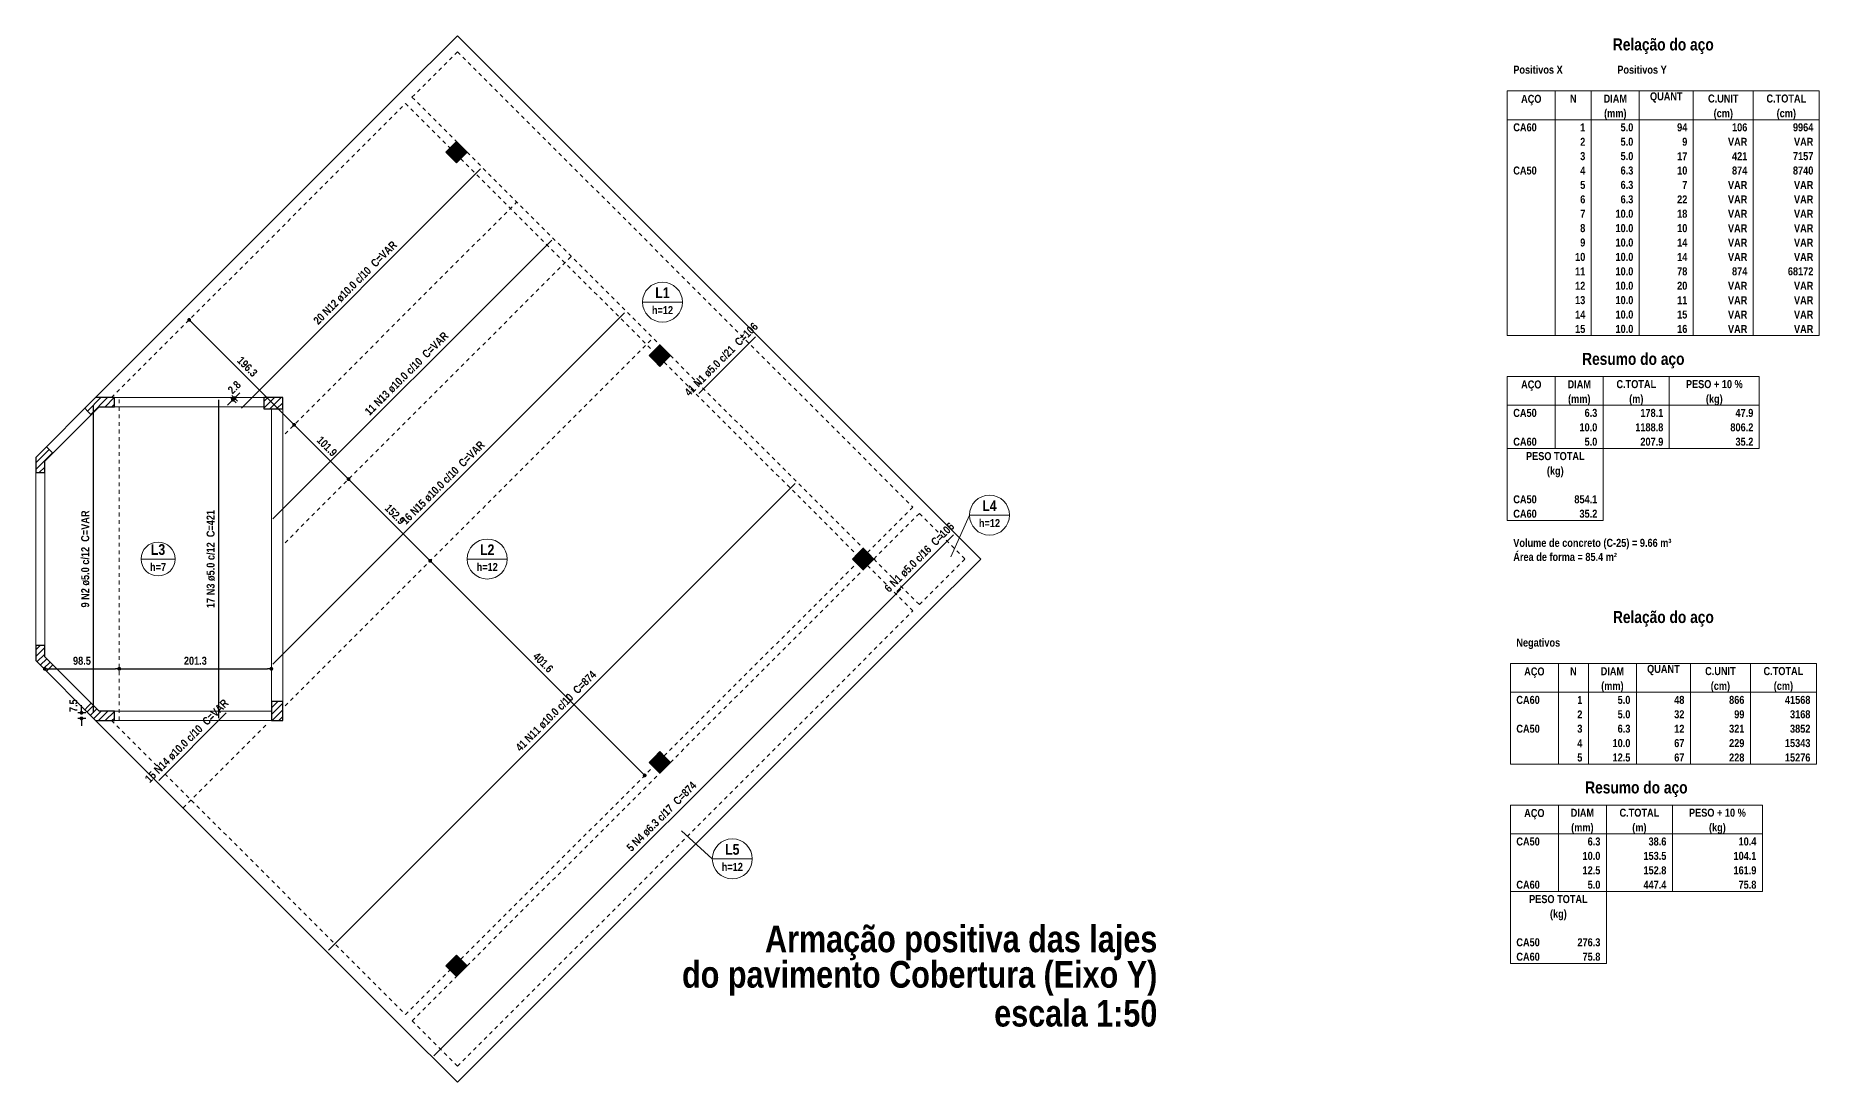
# Model space of a CAD drawing. Header units: millimetres. Extents: x 2249 to 2676, y -663 to -441.
# Drawn here: x 2477.07 to 2524.28, y -634.41 to -606.7 of the extents above; entities that cross this region are included whole.
import ezdxf

# ---------------------------------------------------------------- set-up
doc = ezdxf.new("R2010")
doc.units = ezdxf.units.MM
doc.header["$LTSCALE"] = 0.5
doc.header["$MEASUREMENT"] = 0
doc.header["$PDMODE"] = 34
doc.linetypes.add('DOT2', pattern=[3.175, 0, -3.175])
doc.layers.get('0').update_dxf_attribs({"linetype": 'CONTINUOUS'})
doc.layers.get('DEFPOINTS').update_dxf_attribs({"linetype": 'CONTINUOUS'})
for name, color, linetype, lineweight in [('Descrição da armadura', 7, 'CONTINUOUS', 5), ('DT-Armadura positiva', 2, 'CONTINUOUS', 30), ('DT-Cotas', 9, 'CONTINUOUS', 5), ('DT-Pontilhado', 9, 'DOT2', 5), ('DT-Relação do aço', 9, 'CONTINUOUS', 5), ('DT-Textos', 7, 'CONTINUOUS', 5), ('DT-Título', 3, 'CONTINUOUS', 20), ('FO-Hachuras dos pilares', 9, 'CONTINUOUS', 5), ('FO-Pilares', 4, 'CONTINUOUS', 30), ('FO-Vigas', 1, 'CONTINUOUS', 20)]:
    doc.layers.add(name, color=color, linetype=linetype, lineweight=lineweight)
doc.styles.add('ARIAL', font='ARIALNB.TTF')
doc.dimstyles.new('UM_50.000000', dxfattribs={"dimtxt": 0.18, "dimasz": 0.1, "dimexe": 0.1, "dimexo": 0.2, "dimgap": 0, "dimtad": 1, "dimtih": 1, "dimtoh": 1, "dimdec": 1, "dimlfac": 50, "dimzin": 0, "dimdsep": 46, "dimtxsty": 'Standard', "dimblk": 'CLOSED', "dimblk1": 'CLOSED', "dimblk2": 'CLOSED', "dimcen": 0.09, "dimdle": 0.1, "dimadec": 1, "dimazin": 2, "dimtfac": 1, "dimtdec": 4, "dimtofl": 0, "dimtmove": 0, "dimatfit": 3, "dimldrblk": 'CLOSED', "dimfxl": 1, "dimtolj": 1, "dimarcsym": 0})
pattern_1 = [(45, (2441.25908, -664.59642), (-0.08838835, 0.08838835), [])]

# ---------------------------------------------------------------- blocks, each defined once
blk = doc.blocks.new('_Dot')
at = {"color": 0, "linetype": 'ByBlock', "lineweight": -2}
blk.add_line((-0.5, 0), (-1, 0), dxfattribs=at)
at = {"color": 0, "linetype": 'ByBlock', "const_width": 0.5}
blk.add_lwpolyline([(-0.25, 0, 1), (0.25, 0, 1)], format="xyb", close=True, dxfattribs=at)
blk = doc.blocks.new('*D390')
at = {"layer": 'DEFPOINTS', "color": 0}
for p in [(2482.328, -616.294), (2482.513, -616.558), (2482.553, -616.519)]:
    blk.add_point(p, dxfattribs=at)
at = {"layer": 'DT-Cotas', "color": 0, "lineweight": -2}
for p, q in [((2482.399, -616.223), (2482.47, -616.153)), ((2482.218, -616.404), (2482.147, -616.475)), ((2482.372, -616.417), (2482.218, -616.263)), ((2482.411, -616.377), (2482.258, -616.223))]:
    blk.add_line(p, q, dxfattribs=at)
at = {"layer": 'DT-Cotas', "color": 0, "lineweight": -2, "xscale": 0.1, "yscale": 0.1, "zscale": 0.1}
for p, rotation in [((2482.289, -616.334), 44.99927531504827), ((2482.328, -616.294), 224.9992753150483)]:
    blk.add_blockref('_Dot', p, dxfattribs=dict(at, rotation=rotation))
at = {"layer": 'DT-Cotas', "insert": (2482.324, -616.007), "char_height": 0.2118, "attachment_point": 5, "rotation": 44.9993, "style": 'ARIAL'}
blk.add_mtext('\\A1;2.8', dxfattribs=at)
blk = doc.blocks.new('DOT')
at = {"color": 210}
for p, q in [((-1, 0), (1, 0)), ((0, 1), (0, -1))]:
    blk.add_line(p, q, dxfattribs=at)
blk.add_circle((0, 0), 0.25, dxfattribs=at)
blk = doc.blocks.new('*D391')
at = {"layer": 'DEFPOINTS', "color": 0}
for p in [(2481.13, -614.221), (2483.906, -616.998), (2483.906, -616.998)]:
    blk.add_point(p, dxfattribs=at)
at = {"layer": 'DT-Cotas', "color": 0, "lineweight": -2}
blk.add_line((2481.201, -614.292), (2483.836, -616.927), dxfattribs=at)
at = {"layer": 'DT-Cotas', "color": 0, "lineweight": -2, "xscale": 0.1, "yscale": 0.1, "zscale": 0.1}
for p, rotation in [((2481.13, -614.221), 134.9990300023582), ((2483.906, -616.998), 314.9990300023582)]:
    blk.add_blockref('_Dot', p, dxfattribs=dict(at, rotation=rotation))
at = {"layer": 'DT-Cotas', "insert": (2482.668, -615.46), "char_height": 0.2118, "attachment_point": 5, "rotation": 314.999, "style": 'ARIAL'}
blk.add_mtext('\\A1;196.3', dxfattribs=at)
blk = doc.blocks.new('*D392')
at = {"layer": 'DEFPOINTS', "color": 0}
for p in [(2483.906, -616.998), (2485.347, -618.439), (2485.347, -618.439)]:
    blk.add_point(p, dxfattribs=at)
at = {"layer": 'DT-Cotas', "color": 0, "lineweight": -2}
blk.add_line((2483.977, -617.069), (2485.276, -618.368), dxfattribs=at)
at = {"layer": 'DT-Cotas', "color": 0, "lineweight": -2, "xscale": 0.1, "yscale": 0.1, "zscale": 0.1}
for p, rotation in [((2483.906, -616.998), 135.0007752614778), ((2485.347, -618.439), 315.0007752614778)]:
    blk.add_blockref('_Dot', p, dxfattribs=dict(at, rotation=rotation))
at = {"layer": 'DT-Cotas', "insert": (2484.776, -617.569), "char_height": 0.2118, "attachment_point": 5, "rotation": 315.0008, "style": 'ARIAL'}
blk.add_mtext('\\A1;101.9', dxfattribs=at)
blk = doc.blocks.new('*D393')
at = {"layer": 'DEFPOINTS', "color": 0}
for p in [(2485.347, -618.439), (2487.509, -620.601), (2487.509, -620.601)]:
    blk.add_point(p, dxfattribs=at)
at = {"layer": 'DT-Cotas', "color": 0, "lineweight": -2}
blk.add_line((2485.418, -618.51), (2487.438, -620.53), dxfattribs=at)
at = {"layer": 'DT-Cotas', "color": 0, "lineweight": -2, "xscale": 0.1, "yscale": 0.1, "zscale": 0.1}
for p, rotation in [((2485.347, -618.439), 134.9999999999985), ((2487.509, -620.601), 314.9999999999985)]:
    blk.add_blockref('_Dot', p, dxfattribs=dict(at, rotation=rotation))
at = {"layer": 'DT-Cotas', "insert": (2486.578, -619.37), "char_height": 0.2118, "attachment_point": 5, "rotation": 315, "style": 'ARIAL'}
blk.add_mtext('\\A1;152.9', dxfattribs=at)
blk = doc.blocks.new('*D394')
at = {"layer": 'DEFPOINTS', "color": 0}
for p in [(2487.509, -620.601), (2493.188, -626.28), (2493.188, -626.28)]:
    blk.add_point(p, dxfattribs=at)
at = {"layer": 'DT-Cotas', "color": 0, "lineweight": -2}
blk.add_line((2487.579, -620.671), (2493.118, -626.21), dxfattribs=at)
at = {"layer": 'DT-Cotas', "color": 0, "lineweight": -2, "xscale": 0.1, "yscale": 0.1, "zscale": 0.1}
for p, rotation in [((2487.509, -620.601), 135.0009331265283), ((2493.188, -626.28), 315.0009331265283)]:
    blk.add_blockref('_Dot', p, dxfattribs=dict(at, rotation=rotation))
at = {"layer": 'DT-Cotas', "insert": (2490.498, -623.291), "char_height": 0.2118, "attachment_point": 5, "rotation": 315.0009, "style": 'ARIAL'}
blk.add_mtext('\\A1;401.6', dxfattribs=at)
blk = doc.blocks.new('*D395')
at = {"layer": 'DEFPOINTS', "color": 0}
for p in [(2478.279, -624.623), (2478.596, -624.623), (2478.596, -624.772)]:
    blk.add_point(p, dxfattribs=at)
at = {"layer": 'DT-Cotas', "color": 0, "lineweight": -2}
for p, q in [((2478.396, -624.623), (2478.179, -624.623)), ((2478.279, -624.523), (2478.279, -624.423)), ((2478.396, -624.772), (2478.179, -624.772)), ((2478.279, -624.872), (2478.279, -624.972))]:
    blk.add_line(p, q, dxfattribs=at)
at = {"layer": 'DT-Cotas', "color": 0, "lineweight": -2, "xscale": 0.1, "yscale": 0.1, "zscale": 0.1}
for p, rotation in [((2478.279, -624.623), 270), ((2478.279, -624.772), 90)]:
    blk.add_blockref('_Dot', p, dxfattribs=dict(at, rotation=rotation))
at = {"layer": 'DT-Cotas', "insert": (2478.067, -624.437), "char_height": 0.2118, "attachment_point": 5, "rotation": 90, "style": 'ARIAL'}
blk.add_mtext('\\A1;7.5', dxfattribs=at)
blk = doc.blocks.new('*D396')
at = {"layer": 'DEFPOINTS', "color": 0}
for p in [(2477.306, -623.459), (2479.276, -623.459), (2479.276, -623.459)]:
    blk.add_point(p, dxfattribs=at)
at = {"layer": 'DT-Cotas', "color": 0, "lineweight": -2}
blk.add_line((2477.406, -623.459), (2479.176, -623.459), dxfattribs=at)
at = {"layer": 'DT-Cotas', "color": 0, "lineweight": -2, "xscale": 0.1, "yscale": 0.1, "zscale": 0.1, "rotation": 180}
blk.add_blockref('_Dot', (2477.306, -623.459), dxfattribs=at)
at = {"layer": 'DT-Cotas', "color": 0, "lineweight": -2, "xscale": 0.1, "yscale": 0.1, "zscale": 0.1}
blk.add_blockref('_Dot', (2479.276, -623.459), dxfattribs=at)
at = {"layer": 'DT-Cotas', "insert": (2478.291, -623.247), "char_height": 0.2118, "attachment_point": 5, "rotation": 0.0057, "style": 'ARIAL'}
blk.add_mtext('\\A1;98.5', dxfattribs=at)
blk = doc.blocks.new('*D397')
at = {"layer": 'DEFPOINTS', "color": 0}
for p in [(2479.279, -623.459), (2483.306, -623.459), (2483.306, -623.459)]:
    blk.add_point(p, dxfattribs=at)
at = {"layer": 'DT-Cotas', "color": 0, "lineweight": -2}
blk.add_line((2479.379, -623.459), (2483.206, -623.459), dxfattribs=at)
at = {"layer": 'DT-Cotas', "color": 0, "lineweight": -2, "xscale": 0.1, "yscale": 0.1, "zscale": 0.1, "rotation": 180}
blk.add_blockref('_Dot', (2479.279, -623.459), dxfattribs=at)
at = {"layer": 'DT-Cotas', "color": 0, "lineweight": -2, "xscale": 0.1, "yscale": 0.1, "zscale": 0.1}
blk.add_blockref('_Dot', (2483.306, -623.459), dxfattribs=at)
at = {"layer": 'DT-Cotas', "insert": (2481.293, -623.247), "char_height": 0.2118, "attachment_point": 5, "rotation": 0.0057, "style": 'ARIAL'}
blk.add_mtext('\\A1;201.3', dxfattribs=at)

msp = doc.modelspace()

# ---------------------------------------------------------------- hatches: boundary and pattern name
at = {"layer": 'FO-Hachuras dos pilares', "linetype": 'Continuous'}
for points in [[(2487.9233, -609.7846), (2488.0647, -609.926), (2488.2062, -610.0674), (2488.3476, -609.926), (2488.489, -609.7846), (2488.3476, -609.6432), (2488.2062, -609.5018), (2488.0647, -609.6432)], [(2493.3069, -615.1682), (2493.4483, -615.3096), (2493.5897, -615.451), (2493.7312, -615.3096), (2493.8726, -615.1682), (2493.7312, -615.0268), (2493.5897, -614.8853), (2493.4483, -615.0268)], [(2498.9733, -620.2689), (2498.8319, -620.4103), (2498.6905, -620.5518), (2498.8319, -620.6932), (2498.9733, -620.8346), (2499.1147, -620.6932), (2499.2562, -620.5518), (2499.1147, -620.4103)], [(2493.5897, -625.6525), (2493.4483, -625.7939), (2493.3069, -625.9353), (2493.4483, -626.0768), (2493.5897, -626.2182), (2493.7312, -626.0768), (2493.8726, -625.9353), (2493.7312, -625.7939)], [(2488.2062, -631.6018), (2488.3476, -631.4603), (2488.489, -631.3189), (2488.3476, -631.1775), (2488.2062, -631.0361), (2488.0647, -631.1775), (2487.9233, -631.3189), (2488.0647, -631.4603)]]:
    msp.add_hatch(color=256, dxfattribs=at).paths.add_polyline_path(points)
h = msp.add_hatch(dxfattribs=at)
h.set_pattern_fill('ANSI31', color=256, style=0)
h.set_pattern_definition(pattern_1)
h.paths.add_polyline_path([(2478.6486, -616.2788), (2478.5071, -616.4202), (2478.3657, -616.5616), (2478.4506, -616.6464), (2478.5354, -616.7313), (2478.6417, -616.625), (2478.748, -616.5188), (2478.9483, -616.5188), (2479.1486, -616.5188), (2479.1486, -616.3988), (2479.1486, -616.2788), (2478.8986, -616.2788)])
h = msp.add_hatch(dxfattribs=at)
h.set_pattern_fill('ANSI31', color=256, style=0)
h.set_pattern_definition(pattern_1)
h.paths.add_polyline_path([(2483.1062, -616.2788), (2483.1062, -616.4288), (2483.1062, -616.5788), (2483.3562, -616.5788), (2483.6062, -616.5788), (2483.6062, -616.4288), (2483.6062, -616.2788), (2483.3562, -616.2788)])
h = msp.add_hatch(dxfattribs=at)
h.set_pattern_fill('ANSI31', color=256, style=0)
h.set_pattern_definition(pattern_1)
h.paths.add_polyline_path([(2477.0662, -617.8632), (2477.0662, -618.0632), (2477.0662, -618.2632), (2477.1862, -618.2632), (2477.3062, -618.2632), (2477.3062, -618.1129), (2477.3062, -617.9626), (2477.4124, -617.8563), (2477.5187, -617.75), (2477.4338, -617.6652), (2477.349, -617.5803), (2477.2076, -617.7217)])
h = msp.add_hatch(dxfattribs=at)
h.set_pattern_fill('ANSI31', color=256, style=0)
h.set_pattern_definition(pattern_1)
h.paths.add_polyline_path([(2477.0662, -623.2404), (2477.2076, -623.3818), (2477.349, -623.5232), (2477.4338, -623.4383), (2477.5187, -623.3535), (2477.4124, -623.2472), (2477.3062, -623.1409), (2477.3062, -622.9906), (2477.3062, -622.8404), (2477.1862, -622.8404), (2477.0662, -622.8404), (2477.0662, -623.0404)])
h = msp.add_hatch(dxfattribs=at)
h.set_pattern_fill('ANSI31', color=256, style=0)
h.set_pattern_definition(pattern_1)
h.paths.add_polyline_path([(2478.6486, -624.8248), (2478.8986, -624.8248), (2479.1486, -624.8248), (2479.1486, -624.7048), (2479.1486, -624.5848), (2478.9483, -624.5848), (2478.748, -624.5848), (2478.6417, -624.4785), (2478.5354, -624.3722), (2478.4506, -624.4571), (2478.3657, -624.5419), (2478.5071, -624.6833)])
h = msp.add_hatch(dxfattribs=at)
h.set_pattern_fill('ANSI31', color=256, style=0)
h.set_pattern_definition(pattern_1)
h.paths.add_polyline_path([(2483.6062, -624.3248), (2483.4562, -624.3248), (2483.3062, -624.3248), (2483.3062, -624.5748), (2483.3062, -624.8248), (2483.4562, -624.8248), (2483.6062, -624.8248), (2483.6062, -624.5748)])

# ---------------------------------------------------------------- linework, layer by layer
at = {"layer": 'DT-Armadura positiva'}
for p, q in [((2482.5134, -616.5583), (2488.8458, -610.2261)), ((2483.3486, -619.4866), (2490.7273, -612.1077)), ((2483.3486, -623.3342), (2492.6512, -614.0316)), ((2494.6177, -616.1688), (2496.1181, -614.6684)), ((2478.5964, -624.6232), (2478.5964, -616.4803)), ((2481.9169, -624.7648), (2481.9169, -616.3388)), ((2484.8145, -630.9059), (2497.1699, -618.5502)), ((2499.8627, -621.4128), (2501.3626, -619.9129)), ((2487.6102, -633.7015), (2499.9659, -621.3462)), ((2480.3233, -626.4148), (2482.1107, -624.6272))]:
    msp.add_line(p, q, dxfattribs=at)
at = {"layer": 'DT-Pontilhado', "ltscale": 0.05}
for p, q in [((2483.6664, -617.2374), (2489.8042, -611.0998)), ((2483.6664, -620.1198), (2491.2453, -612.5407)), ((2483.6664, -624.443), (2493.4069, -614.7024)), ((2479.2761, -624.8248), (2479.2761, -616.2788)), ((2480.9667, -627.1429), (2483.1644, -624.945))]:
    msp.add_line(p, q, dxfattribs=at)
at = {"layer": 'DT-Relação do aço', "linetype": 'Continuous'}
for p, q in [((2516.0225, -608.1578), (2524.2827, -608.1578)), ((2516.0225, -608.1578), (2516.0225, -608.9203)), ((2517.2933, -608.1578), (2517.2933, -608.9203)), ((2518.2464, -608.1578), (2518.2464, -608.9203)), ((2519.5172, -608.1578), (2519.5172, -608.9203)), ((2520.9468, -608.1578), (2520.9468, -608.9203)), ((2522.5353, -608.1578), (2522.5353, -608.9203)), ((2524.2827, -608.1578), (2524.2827, -608.9203)), ((2516.0225, -608.9203), (2524.2827, -608.9203)), ((2516.0225, -608.9203), (2516.0225, -614.6389)), ((2517.2933, -608.9203), (2517.2933, -614.6389)), ((2518.2464, -608.9203), (2518.2464, -614.6389)), ((2519.5172, -608.9203), (2519.5172, -614.6389)), ((2520.9468, -608.9203), (2520.9468, -614.6389)), ((2522.5353, -608.9203), (2522.5353, -614.6389)), ((2524.2827, -608.9203), (2524.2827, -614.6389)), ((2516.0225, -614.6389), (2524.2827, -614.6389)), ((2516.0225, -615.7191), (2522.6942, -615.7191)), ((2516.0225, -615.7191), (2516.0225, -616.4816)), ((2517.2933, -615.7191), (2517.2933, -616.4816)), ((2518.5641, -615.7191), (2518.5641, -616.4816)), ((2520.3114, -615.7191), (2520.3114, -616.4816)), ((2522.6942, -615.7191), (2522.6942, -616.4816)), ((2516.0225, -616.4816), (2522.6942, -616.4816)), ((2516.0225, -616.4816), (2516.0225, -617.6253)), ((2517.2933, -616.4816), (2517.2933, -617.6253)), ((2518.5641, -616.4816), (2518.5641, -617.6253)), ((2520.3114, -616.4816), (2520.3114, -617.6253)), ((2522.6942, -616.4816), (2522.6942, -617.6253)), ((2516.0225, -617.6253), (2522.6942, -617.6253)), ((2516.0225, -617.6253), (2516.0225, -618.769)), ((2518.5641, -617.6253), (2518.5641, -618.769)), ((2516.0225, -618.769), (2516.0225, -619.5315)), ((2518.5641, -618.769), (2518.5641, -619.5315)), ((2516.0225, -619.5315), (2518.5641, -619.5315)), ((2516.104, -623.317), (2524.2053, -623.317)), ((2516.104, -623.317), (2516.104, -624.0795)), ((2517.3748, -623.317), (2517.3748, -624.0795)), ((2518.169, -623.317), (2518.169, -624.0795)), ((2519.4398, -623.317), (2519.4398, -624.0795)), ((2520.8695, -623.317), (2520.8695, -624.0795)), ((2522.458, -623.317), (2522.458, -624.0795)), ((2524.2053, -623.317), (2524.2053, -624.0795)), ((2516.104, -624.0795), (2524.2053, -624.0795)), ((2516.104, -624.0795), (2516.104, -625.9857)), ((2517.3748, -624.0795), (2517.3748, -625.9857)), ((2518.169, -624.0795), (2518.169, -625.9857)), ((2519.4398, -624.0795), (2519.4398, -625.9857)), ((2520.8695, -624.0795), (2520.8695, -625.9857)), ((2522.458, -624.0795), (2522.458, -625.9857)), ((2524.2053, -624.0795), (2524.2053, -625.9857)), ((2516.104, -625.9857), (2524.2053, -625.9857)), ((2516.104, -627.0659), (2522.7757, -627.0659)), ((2516.104, -627.0659), (2516.104, -627.8283)), ((2517.3748, -627.0659), (2517.3748, -627.8283)), ((2518.6456, -627.0659), (2518.6456, -627.8283)), ((2520.3929, -627.0659), (2520.3929, -627.8283)), ((2522.7757, -627.0659), (2522.7757, -627.8283)), ((2516.104, -627.8283), (2522.7757, -627.8283)), ((2516.104, -627.8283), (2516.104, -629.3533)), ((2517.3748, -627.8283), (2517.3748, -629.3533)), ((2518.6456, -627.8283), (2518.6456, -629.3533)), ((2520.3929, -627.8283), (2520.3929, -629.3533)), ((2522.7757, -627.8283), (2522.7757, -629.3533)), ((2516.104, -629.3533), (2522.7757, -629.3533)), ((2516.104, -629.3533), (2516.104, -630.497)), ((2518.6456, -629.3533), (2518.6456, -630.497)), ((2516.104, -630.497), (2516.104, -631.2595)), ((2518.6456, -630.497), (2518.6456, -631.2595)), ((2516.104, -631.2595), (2518.6456, -631.2595))]:
    msp.add_line(p, q, dxfattribs=at)
at = {"layer": 'DT-Textos'}
for p, q in [((2493.1293, -613.7514), (2494.1883, -613.7514)), ((2501.2925, -620.4915), (2501.7862, -619.39)), ((2501.7862, -619.39), (2502.8452, -619.39)), ((2479.8569, -620.5518), (2480.7554, -620.5518)), ((2488.4903, -620.5519), (2489.5493, -620.5519)), ((2494.9779, -628.4911), (2494.1635, -627.7525)), ((2494.9779, -628.4911), (2496.0369, -628.4911))]:
    msp.add_line(p, q, dxfattribs=at)
for centre, radius in [((2493.6588, -613.7514), 0.5295), ((2502.3157, -619.39), 0.5295), ((2480.3062, -620.5518), 0.4493), ((2489.0198, -620.5519), 0.5295), ((2495.5074, -628.4911), 0.5295)]:
    msp.add_circle(centre, radius, dxfattribs=at)
at = {"layer": 'FO-Pilares'}
for points in [[(2487.9233, -609.7846), (2488.0647, -609.926), (2488.2062, -610.0674), (2488.3476, -609.926), (2488.489, -609.7846), (2488.3476, -609.6432), (2488.2062, -609.5018), (2488.0647, -609.6432), (2487.9233, -609.7846)], [(2493.3069, -615.1682), (2493.4483, -615.3096), (2493.5897, -615.451), (2493.7312, -615.3096), (2493.8726, -615.1682), (2493.7312, -615.0268), (2493.5897, -614.8853), (2493.4483, -615.0268), (2493.3069, -615.1682)], [(2478.6486, -616.2788), (2478.5071, -616.4202), (2478.3657, -616.5616), (2478.4506, -616.6464), (2478.5354, -616.7313), (2478.6417, -616.625), (2478.748, -616.5188), (2478.9483, -616.5188), (2479.1486, -616.5188), (2479.1486, -616.3988), (2479.1486, -616.2788), (2478.8986, -616.2788), (2478.6486, -616.2788)], [(2483.1062, -616.2788), (2483.1062, -616.4288), (2483.1062, -616.5788), (2483.3562, -616.5788), (2483.6062, -616.5788), (2483.6062, -616.4288), (2483.6062, -616.2788), (2483.3562, -616.2788), (2483.1062, -616.2788)], [(2477.0662, -617.8632), (2477.0662, -618.0632), (2477.0662, -618.2632), (2477.1862, -618.2632), (2477.3062, -618.2632), (2477.3062, -618.1129), (2477.3062, -617.9626), (2477.4124, -617.8563), (2477.5187, -617.75), (2477.4338, -617.6652), (2477.349, -617.5803), (2477.2076, -617.7217), (2477.0662, -617.8632)], [(2498.9733, -620.2689), (2498.8319, -620.4103), (2498.6905, -620.5518), (2498.8319, -620.6932), (2498.9733, -620.8346), (2499.1147, -620.6932), (2499.2562, -620.5518), (2499.1147, -620.4103), (2498.9733, -620.2689)], [(2477.0662, -623.2404), (2477.2076, -623.3818), (2477.349, -623.5232), (2477.4338, -623.4383), (2477.5187, -623.3535), (2477.4124, -623.2472), (2477.3062, -623.1409), (2477.3062, -622.9906), (2477.3062, -622.8404), (2477.1862, -622.8404), (2477.0662, -622.8404), (2477.0662, -623.0404), (2477.0662, -623.2404)], [(2478.6486, -624.8248), (2478.8986, -624.8248), (2479.1486, -624.8248), (2479.1486, -624.7048), (2479.1486, -624.5848), (2478.9483, -624.5848), (2478.748, -624.5848), (2478.6417, -624.4785), (2478.5354, -624.3722), (2478.4506, -624.4571), (2478.3657, -624.5419), (2478.5071, -624.6833), (2478.6486, -624.8248)], [(2483.6062, -624.3248), (2483.4562, -624.3248), (2483.3062, -624.3248), (2483.3062, -624.5748), (2483.3062, -624.8248), (2483.4562, -624.8248), (2483.6062, -624.8248), (2483.6062, -624.5748), (2483.6062, -624.3248)], [(2493.5897, -625.6525), (2493.4483, -625.7939), (2493.3069, -625.9353), (2493.4483, -626.0768), (2493.5897, -626.2182), (2493.7312, -626.0768), (2493.8726, -625.9353), (2493.7312, -625.7939), (2493.5897, -625.6525)], [(2488.2062, -631.6018), (2488.3476, -631.4603), (2488.489, -631.3189), (2488.3476, -631.1775), (2488.2062, -631.0361), (2488.0647, -631.1775), (2487.9233, -631.3189), (2488.0647, -631.4603), (2488.2062, -631.6018)]]:
    msp.add_lwpolyline(points, close=True, dxfattribs=at)
at = {"layer": 'FO-Vigas'}
for p, q in [((2486.7311, -608.1963), (2488.231, -606.6964)), ((2488.231, -606.6964), (2500.5864, -619.0519)), ((2478.6484, -616.2788), (2486.7311, -608.1963)), ((2477.3488, -617.5802), (2478.3659, -616.5617)), ((2479.1486, -616.2788), (2483.1062, -616.2788)), ((2479.1486, -616.5188), (2483.1062, -616.5188)), ((2483.3062, -624.3248), (2483.3062, -616.5788)), ((2483.6062, -624.3248), (2483.6062, -616.5788)), ((2477.5185, -617.7499), (2478.5356, -616.7314)), ((2477.0662, -622.8404), (2477.0662, -618.2632)), ((2477.3062, -622.8404), (2477.3062, -618.2632)), ((2500.5864, -619.0519), (2502.0863, -620.5518)), ((2500.5864, -622.0516), (2502.0863, -620.5518)), ((2488.231, -634.4071), (2500.5864, -622.0516)), ((2477.3488, -623.5233), (2478.366, -624.5417)), ((2477.5185, -623.3536), (2478.5357, -624.372)), ((2479.1486, -624.5848), (2483.3062, -624.5848)), ((2478.6484, -624.8248), (2486.7313, -632.9074)), ((2479.1486, -624.8248), (2483.3062, -624.8248)), ((2486.7313, -632.9074), (2488.231, -634.4071))]:
    msp.add_line(p, q, dxfattribs=at)
at = {"layer": 'FO-Vigas', "linetype": 'DOT2', "ltscale": 0.05}
for p, q in [((2487.0281, -608.3236), (2488.231, -607.1207)), ((2488.231, -607.1207), (2500.2894, -619.1792)), ((2479.0727, -616.2788), (2486.8584, -608.4933)), ((2486.8584, -608.4933), (2488.0365, -609.6714)), ((2487.0281, -608.3236), (2488.2062, -609.5017)), ((2488.3193, -609.9542), (2493.4201, -615.055)), ((2488.489, -609.7845), (2493.5898, -614.8853)), ((2493.8726, -615.1681), (2498.9734, -620.2689)), ((2493.7029, -615.3378), (2498.8037, -620.4386)), ((2499.0865, -620.3821), (2500.2894, -619.1792)), ((2499.2562, -620.5518), (2500.4591, -619.3489)), ((2500.4591, -619.3489), (2501.662, -620.5518)), ((2493.703, -625.7658), (2498.8037, -620.6649)), ((2493.8727, -625.9355), (2498.9734, -620.8346)), ((2499.0865, -620.7214), (2500.2894, -621.9243)), ((2499.2562, -620.5517), (2500.4591, -621.7546)), ((2500.4591, -621.7546), (2501.662, -620.5518)), ((2488.231, -633.9828), (2500.2894, -621.9243)), ((2479.0727, -624.8248), (2486.8586, -632.6104)), ((2488.3195, -631.1495), (2493.4202, -626.0486)), ((2488.4892, -631.3192), (2493.5899, -626.2183)), ((2486.8586, -632.6104), (2488.0367, -631.4323)), ((2487.0283, -632.7801), (2488.2064, -631.602)), ((2487.0283, -632.7801), (2488.231, -633.9828))]:
    msp.add_line(p, q, dxfattribs=at)

# ---------------------------------------------------------------- texts
at = {"layer": 'Descrição da armadura', "char_height": 0.2118, "attachment_point": 8, "line_spacing_factor": 0.9, "style": 'ARIAL'}
for s, insert, width, rotation in [('20 N12 ø10.0 c/10  C=VAR', (2485.6043, -613.317), 6.09984, 45.00011), ('11 N13 ø10.0 c/10  C=VAR', (2486.9633, -615.722), 6.09984, 45.00011), ('41 N1 ø5.0 c/21  C=106', (2495.2933, -615.344), 5.59152, 45.00011), ('16 N15 ø10.0 c/10  C=VAR', (2487.9253, -618.608), 6.09984, 45.00011), ('9 N2 ø5.0 c/12  C=VAR', (2478.4908, -620.5514), 5.33736, 90.00021), ('17 N3 ø5.0 c/12  C=421', (2481.8108, -620.5514), 5.59152, 90.00021), ('6 N1 ø5.0 c/16  C=106', (2500.5383, -620.588), 5.33736, 45.00011), ('41 N11 ø10.0 c/10  C=874', (2490.9173, -624.653), 6.09984, 45.00011), ('15 N14 ø10.0 c/10  C=VAR', (2481.1423, -625.446), 6.09984, 45.00011), ('5 N4 ø6.3 c/17  C=874', (2493.7133, -627.449), 5.33736, 45.00011)]:
    msp.add_mtext(s, dxfattribs=dict(at, insert=insert, width=width, rotation=rotation))
at = {"layer": 'DT-Relação do aço', "color": 7, "line_spacing_factor": 0.9, "style": 'ARIAL'}
for s, insert, char_height, width, attachment_point in [('Relação do aço', (2520.1526, -607.1836), 0.3177, 5.33736, 8), ('Positivos X', (2516.1813, -607.7067), 0.2118, 2.79576, 7), ('Positivos Y', (2518.9347, -607.7067), 0.2118, 2.79576, 7), ('AÇO', (2516.6579, -608.5391), 0.2118, 0.76248, 8), ('N', (2517.7698, -608.4692), 0.2118, 0.25416, 8), ('DIAM', (2518.8818, -608.4692), 0.2118, 1.01664, 8), ('QUANT', (2520.232, -608.4692), 0.2118, 1.2708, 8), ('C.UNIT', (2521.7411, -608.4692), 0.2118, 1.52496, 8), ('C.TOTAL', (2523.409, -608.4692), 0.2118, 1.77912, 8), ('CA60', (2516.1813, -609.2317), 0.2118, 1.01664, 7), ('1', (2518.0875, -609.2317), 0.2118, 0.25416, 9), ('(mm)', (2518.8818, -608.9203), 0.2118, 1.01664, 8), ('5.0', (2519.3583, -609.2317), 0.2118, 0.76248, 9), ('94', (2520.788, -609.2317), 0.2118, 0.50832, 9), ('(cm)', (2521.7411, -608.9203), 0.2118, 1.01664, 8), ('106', (2522.3765, -609.2317), 0.2118, 0.76248, 9), ('(cm)', (2523.409, -608.9203), 0.2118, 1.01664, 8), ('9964', (2524.1238, -609.2317), 0.2118, 1.01664, 9), ('2', (2518.0875, -609.6129), 0.2118, 0.25416, 9), ('5.0', (2519.3583, -609.6129), 0.2118, 0.76248, 9), ('9', (2520.788, -609.6129), 0.2118, 0.25416, 9), ('VAR', (2522.3765, -609.6129), 0.2118, 0.76248, 9), ('VAR', (2524.1238, -609.6129), 0.2118, 0.76248, 9), ('3', (2518.0875, -609.9941), 0.2118, 0.25416, 9), ('5.0', (2519.3583, -609.9941), 0.2118, 0.76248, 9), ('17', (2520.788, -609.9941), 0.2118, 0.50832, 9), ('421', (2522.3765, -609.9941), 0.2118, 0.76248, 9), ('7157', (2524.1238, -609.9941), 0.2118, 1.01664, 9), ('CA50', (2516.1813, -610.3754), 0.2118, 1.01664, 7), ('4', (2518.0875, -610.3754), 0.2118, 0.25416, 9), ('6.3', (2519.3583, -610.3754), 0.2118, 0.76248, 9), ('10', (2520.788, -610.3754), 0.2118, 0.50832, 9), ('874', (2522.3765, -610.3754), 0.2118, 0.76248, 9), ('8740', (2524.1238, -610.3754), 0.2118, 1.01664, 9), ('5', (2518.0875, -610.7566), 0.2118, 0.25416, 9), ('6', (2518.0875, -611.1379), 0.2118, 0.25416, 9), ('6.3', (2519.3583, -610.7566), 0.2118, 0.76248, 9), ('6.3', (2519.3583, -611.1379), 0.2118, 0.76248, 9), ('22', (2520.788, -611.1379), 0.2118, 0.50832, 9), ('7', (2520.788, -610.7566), 0.2118, 0.25416, 9), ('VAR', (2522.3765, -610.7566), 0.2118, 0.76248, 9), ('VAR', (2522.3765, -611.1379), 0.2118, 0.76248, 9), ('VAR', (2524.1238, -610.7566), 0.2118, 0.76248, 9), ('VAR', (2524.1238, -611.1379), 0.2118, 0.76248, 9), ('7', (2518.0875, -611.5191), 0.2118, 0.25416, 9), ('10.0', (2519.3583, -611.5191), 0.2118, 1.01664, 9), ('18', (2520.788, -611.5191), 0.2118, 0.50832, 9), ('VAR', (2522.3765, -611.5191), 0.2118, 0.76248, 9), ('VAR', (2524.1238, -611.5191), 0.2118, 0.76248, 9), ('8', (2518.0875, -611.9003), 0.2118, 0.25416, 9), ('10.0', (2519.3583, -611.9003), 0.2118, 1.01664, 9), ('10', (2520.788, -611.9003), 0.2118, 0.50832, 9), ('VAR', (2522.3765, -611.9003), 0.2118, 0.76248, 9), ('VAR', (2524.1238, -611.9003), 0.2118, 0.76248, 9), ('9', (2518.0875, -612.2816), 0.2118, 0.25416, 9), ('10.0', (2519.3583, -612.2816), 0.2118, 1.01664, 9), ('14', (2520.788, -612.2816), 0.2118, 0.50832, 9), ('VAR', (2522.3765, -612.2816), 0.2118, 0.76248, 9), ('VAR', (2524.1238, -612.2816), 0.2118, 0.76248, 9), ('10', (2518.0875, -612.6628), 0.2118, 0.50832, 9), ('11', (2518.0875, -613.0441), 0.2118, 0.50832, 9), ('10.0', (2519.3583, -612.6628), 0.2118, 1.01664, 9), ('10.0', (2519.3583, -613.0441), 0.2118, 1.01664, 9), ('78', (2520.788, -613.0441), 0.2118, 0.50832, 9), ('14', (2520.788, -612.6628), 0.2118, 0.50832, 9), ('VAR', (2522.3765, -612.6628), 0.2118, 0.76248, 9), ('874', (2522.3765, -613.0441), 0.2118, 0.76248, 9), ('68172', (2524.1238, -613.0441), 0.2118, 1.2708, 9), ('VAR', (2524.1238, -612.6628), 0.2118, 0.76248, 9), ('12', (2518.0875, -613.4253), 0.2118, 0.50832, 9), ('10.0', (2519.3583, -613.4253), 0.2118, 1.01664, 9), ('20', (2520.788, -613.4253), 0.2118, 0.50832, 9), ('VAR', (2522.3765, -613.4253), 0.2118, 0.76248, 9), ('VAR', (2524.1238, -613.4253), 0.2118, 0.76248, 9), ('13', (2518.0875, -613.8065), 0.2118, 0.50832, 9), ('10.0', (2519.3583, -613.8065), 0.2118, 1.01664, 9), ('11', (2520.788, -613.8065), 0.2118, 0.50832, 9), ('VAR', (2522.3765, -613.8065), 0.2118, 0.76248, 9), ('VAR', (2524.1238, -613.8065), 0.2118, 0.76248, 9), ('14', (2518.0875, -614.1878), 0.2118, 0.50832, 9), ('10.0', (2519.3583, -614.1878), 0.2118, 1.01664, 9), ('15', (2520.788, -614.1878), 0.2118, 0.50832, 9), ('VAR', (2522.3765, -614.1878), 0.2118, 0.76248, 9), ('VAR', (2524.1238, -614.1878), 0.2118, 0.76248, 9), ('15', (2518.0875, -614.569), 0.2118, 0.50832, 9), ('10.0', (2519.3583, -614.569), 0.2118, 1.01664, 9), ('16', (2520.788, -614.569), 0.2118, 0.50832, 9), ('VAR', (2522.3765, -614.569), 0.2118, 0.76248, 9), ('VAR', (2524.1238, -614.569), 0.2118, 0.76248, 9), ('Resumo do aço', (2519.3583, -615.5073), 0.3177, 4.95612, 8), ('AÇO', (2516.6579, -616.1003), 0.2118, 0.76248, 8), ('DIAM', (2517.9287, -616.0304), 0.2118, 1.01664, 8), ('C.TOTAL', (2519.4378, -616.0304), 0.2118, 1.77912, 8), ('PESO + 10 %', (2521.5028, -616.0304), 0.2118, 2.79576, 8), ('CA50', (2516.1813, -616.7929), 0.2118, 1.01664, 7), ('(mm)', (2517.9287, -616.4816), 0.2118, 1.01664, 8), ('6.3', (2518.4052, -616.7929), 0.2118, 0.76248, 9), ('(m)', (2519.4378, -616.4816), 0.2118, 0.76248, 8), ('178.1', (2520.1526, -616.7929), 0.2118, 1.2708, 9), ('(kg)', (2521.5028, -616.4816), 0.2118, 1.01664, 8), ('47.9', (2522.5353, -616.7929), 0.2118, 1.01664, 9), ('10.0', (2518.4052, -617.1742), 0.2118, 1.01664, 9), ('1188.8', (2520.1526, -617.1742), 0.2118, 1.52496, 9), ('806.2', (2522.5353, -617.1742), 0.2118, 1.2708, 9), ('CA60', (2516.1813, -617.5554), 0.2118, 1.01664, 7), ('5.0', (2518.4052, -617.5554), 0.2118, 0.76248, 9), ('207.9', (2520.1526, -617.5554), 0.2118, 1.2708, 9), ('35.2', (2522.5353, -617.5554), 0.2118, 1.01664, 9), ('PESO TOTAL', (2517.2933, -617.9366), 0.2118, 2.5416, 8), ('(kg)', (2517.2933, -618.3878), 0.2118, 1.01664, 8), ('CA50', (2516.1813, -619.0804), 0.2118, 1.01664, 7), ('854.1', (2518.4052, -619.0804), 0.2118, 1.2708, 9), ('CA60', (2516.1813, -619.4616), 0.2118, 1.01664, 7), ('35.2', (2518.4052, -619.4616), 0.2118, 1.01664, 9), ('Volume de concreto (C-25) = 9.66 m³', (2516.1813, -620.294), 0.2118, 8.8956, 7), ('Área de forma = 85.4 m²', (2516.1813, -620.6053), 0.2118, 5.84568, 7), ('Relação do aço', (2520.1547, -622.3427), 0.3177, 5.33736, 8), ('Negativos', (2516.2628, -622.9358), 0.2118, 2.79576, 7), ('AÇO', (2516.7394, -623.6982), 0.2118, 0.76248, 8), ('N', (2517.7719, -623.6283), 0.2118, 0.25416, 8), ('DIAM', (2518.8044, -623.6283), 0.2118, 1.01664, 8), ('QUANT', (2520.1547, -623.6283), 0.2118, 1.2708, 8), ('C.UNIT', (2521.6637, -623.6283), 0.2118, 1.52496, 8), ('C.TOTAL', (2523.3317, -623.6283), 0.2118, 1.77912, 8), ('CA60', (2516.2628, -624.3908), 0.2118, 1.01664, 7), ('1', (2518.0102, -624.3908), 0.2118, 0.25416, 9), ('(mm)', (2518.8044, -624.0795), 0.2118, 1.01664, 8), ('5.0', (2519.281, -624.3908), 0.2118, 0.76248, 9), ('48', (2520.7106, -624.3908), 0.2118, 0.50832, 9), ('(cm)', (2521.6637, -624.0795), 0.2118, 1.01664, 8), ('866', (2522.2991, -624.3908), 0.2118, 0.76248, 9), ('(cm)', (2523.3317, -624.0795), 0.2118, 1.01664, 8), ('41568', (2524.0465, -624.3908), 0.2118, 1.2708, 9), ('2', (2518.0102, -624.7721), 0.2118, 0.25416, 9), ('5.0', (2519.281, -624.7721), 0.2118, 0.76248, 9), ('32', (2520.7106, -624.7721), 0.2118, 0.50832, 9), ('99', (2522.2991, -624.7721), 0.2118, 0.50832, 9), ('3168', (2524.0465, -624.7721), 0.2118, 1.01664, 9), ('CA50', (2516.2628, -625.1533), 0.2118, 1.01664, 7), ('3', (2518.0102, -625.1533), 0.2118, 0.25416, 9), ('6.3', (2519.281, -625.1533), 0.2118, 0.76248, 9), ('12', (2520.7106, -625.1533), 0.2118, 0.50832, 9), ('321', (2522.2991, -625.1533), 0.2118, 0.76248, 9), ('3852', (2524.0465, -625.1533), 0.2118, 1.01664, 9), ('4', (2518.0102, -625.5345), 0.2118, 0.25416, 9), ('10.0', (2519.281, -625.5345), 0.2118, 1.01664, 9), ('67', (2520.7106, -625.5345), 0.2118, 0.50832, 9), ('229', (2522.2991, -625.5345), 0.2118, 0.76248, 9), ('15343', (2524.0465, -625.5345), 0.2118, 1.2708, 9), ('5', (2518.0102, -625.9158), 0.2118, 0.25416, 9), ('12.5', (2519.281, -625.9158), 0.2118, 1.01664, 9), ('67', (2520.7106, -625.9158), 0.2118, 0.50832, 9), ('228', (2522.2991, -625.9158), 0.2118, 0.76248, 9), ('15276', (2524.0465, -625.9158), 0.2118, 1.2708, 9), ('Resumo do aço', (2519.4398, -626.8541), 0.3177, 4.95612, 8), ('AÇO', (2516.7394, -627.4471), 0.2118, 0.76248, 8), ('DIAM', (2518.0102, -627.3772), 0.2118, 1.01664, 8), ('C.TOTAL', (2519.5193, -627.3772), 0.2118, 1.77912, 8), ('PESO + 10 %', (2521.5843, -627.3772), 0.2118, 2.79576, 8), ('CA50', (2516.2628, -628.1397), 0.2118, 1.01664, 7), ('(mm)', (2518.0102, -627.8283), 0.2118, 1.01664, 8), ('6.3', (2518.4867, -628.1397), 0.2118, 0.76248, 9), ('(m)', (2519.5193, -627.8283), 0.2118, 0.76248, 8), ('38.6', (2520.2341, -628.1397), 0.2118, 1.01664, 9), ('(kg)', (2521.5843, -627.8283), 0.2118, 1.01664, 8), ('10.4', (2522.6168, -628.1397), 0.2118, 1.01664, 9), ('10.0', (2518.4867, -628.5209), 0.2118, 1.01664, 9), ('153.5', (2520.2341, -628.5209), 0.2118, 1.2708, 9), ('104.1', (2522.6168, -628.5209), 0.2118, 1.2708, 9), ('12.5', (2518.4867, -628.9022), 0.2118, 1.01664, 9), ('152.8', (2520.2341, -628.9022), 0.2118, 1.2708, 9), ('161.9', (2522.6168, -628.9022), 0.2118, 1.2708, 9), ('CA60', (2516.2628, -629.2834), 0.2118, 1.01664, 7), ('5.0', (2518.4867, -629.2834), 0.2118, 0.76248, 9), ('447.4', (2520.2341, -629.2834), 0.2118, 1.2708, 9), ('75.8', (2522.6168, -629.2834), 0.2118, 1.01664, 9), ('PESO TOTAL', (2517.3748, -629.6646), 0.2118, 2.5416, 8), ('(kg)', (2517.3748, -630.1158), 0.2118, 1.01664, 8), ('CA50', (2516.2628, -630.8084), 0.2118, 1.01664, 7), ('276.3', (2518.4867, -630.8084), 0.2118, 1.2708, 9), ('CA60', (2516.2628, -631.1896), 0.2118, 1.01664, 7), ('75.8', (2518.4867, -631.1896), 0.2118, 1.01664, 9)]:
    msp.add_mtext(s, dxfattribs=dict(at, insert=insert, char_height=char_height, width=width, attachment_point=attachment_point))
at = {"layer": 'DT-Textos', "attachment_point": 8, "line_spacing_factor": 0.798, "style": 'ARIAL'}
for s, insert, char_height, width in [('L1', (2493.6587, -613.6452), 0.2824, 0.67776), ('h=12', (2493.6587, -614.0695), 0.2118, 1.01664), ('L4', (2502.3152, -619.2845), 0.2824, 0.67776), ('h=12', (2502.3152, -619.7078), 0.2118, 1.01664), ('L3', (2480.3057, -620.4462), 0.2824, 0.67776), ('L2', (2489.0197, -620.4462), 0.2824, 0.67776), ('h=7', (2480.3057, -620.8695), 0.2118, 0.76248), ('h=12', (2489.0197, -620.8695), 0.2118, 1.01664), ('L5', (2495.5072, -628.3852), 0.2824, 0.67776), ('h=12', (2495.5072, -628.8085), 0.2118, 1.01664)]:
    msp.add_mtext(s, dxfattribs=dict(at, insert=insert, char_height=char_height, width=width))
at = {"layer": 'DT-Título', "char_height": 0.706, "attachment_point": 9, "line_spacing_factor": 0.798, "style": 'ARIAL'}
for s, insert, width in [('Armação positiva das lajes \\Pdo pavimento Cobertura (Eixo Y)', (2506.7578, -632.1139), 49.1376), ('escala 1:50', (2506.7578, -632.9399), 9.3192)]:
    msp.add_mtext(s, dxfattribs=dict(at, insert=insert, width=width))

# ---------------------------------------------------------------- dimensions: what is measured, and where the dimension line sits
at = {"layer": 'DT-Cotas'}
for base, p1, p2, angle, override, picture, middle, dimtype, turn in [((2483.9062, -616.9977), (2481.1301, -614.2214), (2483.9062, -616.9977), 314.99903, {"dimtxt": 0.2118, "dimasz": 0.1, "dimexe": 0.1, "dimexo": 0.2, "dimtad": 1, "dimtih": 0, "dimtoh": 0, "dimdec": 1, "dimlfac": 50, "dimzin": 8, "dimtxsty": 'ARIAL', "dimblk": 'Dot', "dimblk1": 'Dot', "dimblk2": 'Dot', "dimsah": 1, "dimdle": 0.1, "dimse1": 1, "dimse2": 1, "dimclrt": 256, "dimadec": 1, "dimazin": 3, "dimtmove": 2, "dimldrblk": 'Dot'}, '*D391', (2482.6679, -615.4598), 161, -45.00097), ((2482.3283, -616.2941), (2482.5134, -616.5583), (2482.5529, -616.5188), 44.99928, {"dimtxt": 0.2118, "dimasz": 0.1, "dimexe": 0.1, "dimexo": 0.2, "dimtad": 1, "dimtih": 0, "dimtoh": 0, "dimdec": 1, "dimlfac": 50, "dimzin": 8, "dimtxsty": 'ARIAL', "dimblk": 'Dot', "dimblk1": 'Dot', "dimblk2": 'Dot', "dimsah": 1, "dimdle": 0.1, "dimse1": 0, "dimse2": 0, "dimclrt": 256, "dimadec": 1, "dimazin": 3, "dimtmove": 2, "dimldrblk": 'Dot'}, '*D390', (2482.3245, -616.0066), 161, 44.99928), ((2485.347, -618.4392), (2483.9059, -616.9981), (2485.347, -618.4392), 315.00078, {"dimtxt": 0.2118, "dimasz": 0.1, "dimexe": 0.1, "dimexo": 0.2, "dimtad": 1, "dimtih": 0, "dimtoh": 0, "dimdec": 1, "dimlfac": 50, "dimzin": 8, "dimtxsty": 'ARIAL', "dimblk": 'Dot', "dimblk1": 'Dot', "dimblk2": 'Dot', "dimsah": 1, "dimdle": 0.1, "dimse1": 1, "dimse2": 1, "dimclrt": 256, "dimadec": 1, "dimazin": 3, "dimtmove": 2, "dimldrblk": 'Dot'}, '*D392', (2484.7762, -617.5689), 161, -44.99922), ((2487.5088, -620.6007), (2485.3471, -618.439), (2487.5088, -620.6007), 315, {"dimtxt": 0.2118, "dimasz": 0.1, "dimexe": 0.1, "dimexo": 0.2, "dimtad": 1, "dimtih": 0, "dimtoh": 0, "dimdec": 1, "dimlfac": 50, "dimzin": 8, "dimtxsty": 'ARIAL', "dimblk": 'Dot', "dimblk1": 'Dot', "dimblk2": 'Dot', "dimsah": 1, "dimdle": 0.1, "dimse1": 1, "dimse2": 1, "dimclrt": 256, "dimadec": 1, "dimazin": 3, "dimtmove": 2, "dimldrblk": 'Dot'}, '*D393', (2486.5777, -619.3701), 161, -45), ((2493.1884, -626.2804), (2487.5086, -620.6008), (2493.1884, -626.2804), 315.00093, {"dimtxt": 0.2118, "dimasz": 0.1, "dimexe": 0.1, "dimexo": 0.2, "dimtad": 1, "dimtih": 0, "dimtoh": 0, "dimdec": 1, "dimlfac": 50, "dimzin": 8, "dimtxsty": 'ARIAL', "dimblk": 'Dot', "dimblk1": 'Dot', "dimblk2": 'Dot', "dimsah": 1, "dimdle": 0.1, "dimse1": 1, "dimse2": 1, "dimclrt": 256, "dimadec": 1, "dimazin": 3, "dimtmove": 2, "dimldrblk": 'Dot'}, '*D394', (2490.4983, -623.2908), 161, -44.99907), ((2478.2787, -624.6232), (2478.5964, -624.7724), (2478.5964, -624.6232), 90, {"dimtxt": 0.2118, "dimasz": 0.1, "dimexe": 0.1, "dimexo": 0.2, "dimtad": 1, "dimtih": 0, "dimtoh": 0, "dimdec": 1, "dimlfac": 50, "dimzin": 8, "dimtxsty": 'ARIAL', "dimblk": 'Dot', "dimblk1": 'Dot', "dimblk2": 'Dot', "dimsah": 1, "dimdle": 0.1, "dimse1": 0, "dimse2": 0, "dimclrt": 256, "dimadec": 1, "dimazin": 3, "dimtmove": 2, "dimldrblk": 'Dot'}, '*D395', (2478.0669, -624.4366), 160, 90)]:
    dim = msp.add_linear_dim(base=base, p1=p1, p2=p2, angle=angle, dimstyle='UM_50.000000', override=override, dxfattribs=at)
    dim.commit()
    dim.dimension.update_dxf_attribs({"geometry": picture, "text_midpoint": middle, "dimtype": dimtype, "text_rotation": turn})
for base, p1, p2, picture, middle in [((2479.2761, -623.4589), (2477.3062, -623.4589), (2479.2761, -623.4589), '*D396', (2478.2911, -623.2471)), ((2483.3062, -623.4589), (2479.2795, -623.4589), (2483.3062, -623.4589), '*D397', (2481.2928, -623.2471))]:
    dim = msp.add_linear_dim(base=base, p1=p1, p2=p2, dimstyle='UM_50.000000', override={"dimtxt": 0.2118, "dimasz": 0.1, "dimexe": 0.1, "dimexo": 0.2, "dimtad": 1, "dimtih": 0, "dimtoh": 0, "dimdec": 1, "dimlfac": 50, "dimzin": 8, "dimtxsty": 'ARIAL', "dimblk": 'Dot', "dimblk1": 'Dot', "dimblk2": 'Dot', "dimsah": 1, "dimdle": 0.1, "dimse1": 1, "dimse2": 1, "dimclrt": 256, "dimadec": 1, "dimazin": 3, "dimtmove": 2, "dimldrblk": 'Dot'}, dxfattribs=at)
    dim.commit()
    dim.dimension.update_dxf_attribs({"geometry": picture, "text_midpoint": middle, "dimtype": 160, "text_rotation": 0.00573})

doc.saveas('drawing.dxf')
